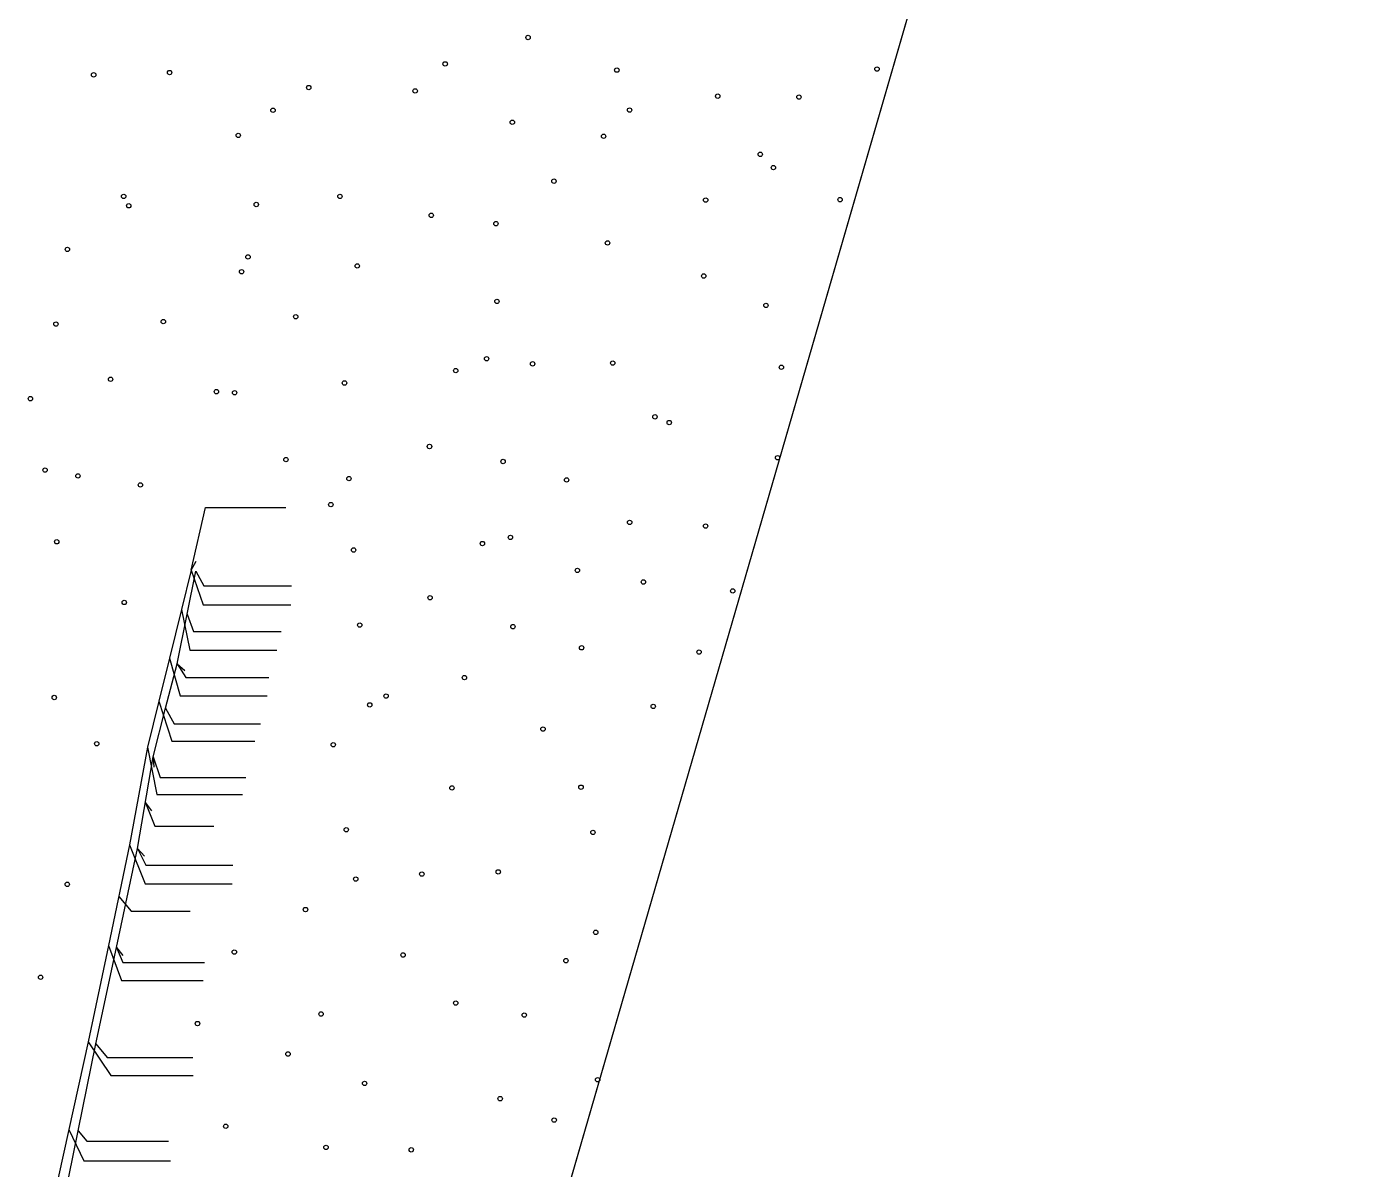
# Model space of a CAD drawing. Header units: metres. Extents: x 3206 to 3701, y 9896 to 11410.
# Drawn here: x 3406.1 to 3527.6, y 10523.4 to 10627.7 of the extents above; entities that cross this region are included whole.
import ezdxf

# ---------------------------------------------------------------- set-up
doc = ezdxf.new("R2010")
doc.units = ezdxf.units.M
for name, color, linetype in [('BOUNDARY', 7, 'Continuous'), ('ELECTR_CABLE', 7, 'Continuous'), ('GROUND', 7, 'Continuous')]:
    doc.layers.add(name, color=color, linetype=linetype)

# ---------------------------------------------------------------- blocks, each defined once
blk = doc.blocks.new('МОЖЖЕВЕЛЬНИК_СКАЛЬНЫЙ')
blk.add_circle((0, 0), 0.2)
blk = doc.blocks.new('БЕРЕЗА_ПОЛЕЗНАЯ')
blk.add_circle((0, 0), 0.2)
blk = doc.blocks.new('КЛЕН_САХАРИСТЫЙ')
blk.add_circle((0, 0), 0.2)
blk = doc.blocks.new('ЧЕРЕМУХА_ШУБЕРТ')
blk.add_circle((0, 0), 0.2)

msp = doc.modelspace()

# ---------------------------------------------------------------- linework, layer by layer
at = {"layer": 'BOUNDARY'}
msp.add_lwpolyline([(3253.02, 9915.67), (3233.6, 10020.11), (3233.04, 10027.23), (3225.68, 10139.96), (3262.08, 10325.26), (3335.84, 10689.44), (3351.1, 10763.68), (3367.77, 10831.23), (3377.81, 10869.11), (3520.39, 11207.45), (3551.17, 11273.83), (3554.01, 11279.37), (3611.72, 11390.17), (3639.44, 11373.13), (3680.64, 11298.58), (3281.25, 9920.2)], close=True, dxfattribs=at)
at = {"layer": 'ELECTR_CABLE'}
for points in [[(3421.13, 10578.07), (3422.42, 10583.79), (3429.75, 10583.79)], [(3421.13, 10578.07), (3420.25, 10574.5), (3419.15, 10570.03), (3418.18, 10566.13), (3417.14, 10561.91), (3415.5, 10552.99), (3413.58, 10543.81), (3411.73, 10535), (3409.96, 10526.99), (3408.06, 10518.44), (3407.54, 10515.72), (3407.1, 10513.42)], [(3407.91, 10513.24), (3408.43, 10515.54), (3409.06, 10518.32), (3410.81, 10526.89), (3412.43, 10534.83), (3414.3, 10543.63), (3416.21, 10552.66), (3417.66, 10561.02), (3418.79, 10565.47), (3419.85, 10569.54), (3420.76, 10574.05), (3421.55, 10577.98)], [(3421.13, 10578.07), (3421.57, 10578.89)], [(3421.13, 10578.07), (3422.22, 10574.92), (3430.22, 10574.92)], [(3421.55, 10577.98), (3422.28, 10576.66), (3430.27, 10576.66)], [(3420.25, 10574.5), (3420.99, 10570.77), (3428.94, 10570.77)], [(3420.76, 10574.05), (3421.33, 10572.48), (3429.33, 10572.48)], [(3419.15, 10570.03), (3420.12, 10566.61), (3428.06, 10566.61)], [(3419.85, 10569.54), (3420.62, 10568.29), (3428.22, 10568.29)], [(3419.85, 10569.54), (3420.53, 10568.91)], [(3418.18, 10566.13), (3419.37, 10562.45), (3426.92, 10562.45)], [(3418.79, 10565.47), (3419.58, 10564.06), (3427.45, 10564.06)], [(3417.14, 10561.91), (3417.98, 10557.58), (3425.81, 10557.58)], [(3417.66, 10561.02), (3418.3, 10559.15), (3426.12, 10559.15)], [(3417.66, 10561.02), (3417.72, 10560.09)], [(3416.94, 10556.84), (3417.79, 10554.71), (3423.19, 10554.71)], [(3416.94, 10556.84), (3417.51, 10556.1)], [(3415.5, 10552.99), (3416.91, 10549.45), (3424.86, 10549.45)], [(3416.21, 10552.66), (3416.99, 10551.13), (3424.91, 10551.13)], [(3416.21, 10552.66), (3416.85, 10551.97)], [(3414.51, 10548.28), (3415.63, 10546.94), (3421.02, 10546.94)], [(3413.58, 10543.81), (3414.75, 10540.61), (3422.23, 10540.61)], [(3414.3, 10543.63), (3414.88, 10542.25), (3422.35, 10542.25)], [(3414.3, 10543.63), (3414.88, 10542.9)], [(3411.73, 10535), (3413.78, 10531.95), (3421.3, 10531.95)], [(3412.43, 10534.83), (3413.46, 10533.59), (3421.28, 10533.59)], [(3409.96, 10526.99), (3411.33, 10524.13), (3419.24, 10524.13)], [(3410.81, 10526.89), (3411.59, 10525.95), (3419.06, 10525.95)]]:
    msp.add_lwpolyline(points, dxfattribs=at)
at = {"layer": 'GROUND'}
msp.add_lwpolyline([(3526.19, 10765.54), (3450.38, 10503.93), (3379.84, 10518.56), (3379.47, 10516.74), (3357.95, 10521.22), (3367.19, 10565.54), (3348.23, 10569.49), (3338.74, 10524.03), (3338.99, 10523.97), (3332.93, 10494.81), (3375.38, 10485.97), (3376.92, 10493.36), (3392.12, 10490.21), (3391.94, 10483.6), (3428.92, 10482.58), (3443.33, 10479.59), (3375.39, 10245.13)], dxfattribs=at)

# ---------------------------------------------------------------- block references
at = {"layer": 'BUSH'}
for p in [(3451.88, 10626.72), (3459.98, 10623.74), (3483.73, 10623.84), (3412.22, 10623.31), (3419.15, 10623.52), (3431.85, 10622.15), (3441.57, 10621.84), (3469.19, 10621.36), (3476.6, 10621.28), (3450.44, 10618.98), (3425.42, 10617.78), (3458.77, 10617.7), (3473.07, 10616.05), (3454.24, 10613.6), (3434.7, 10612.21), (3468.09, 10611.87), (3480.36, 10611.91), (3415.42, 10611.35), (3427.06, 10611.47), (3443.04, 10610.48), (3459.13, 10607.96), (3409.82, 10607.37), (3436.28, 10605.86), (3425.72, 10605.33), (3467.91, 10604.94), (3449.03, 10602.62), (3473.59, 10602.26), (3418.58, 10600.78), (3430.67, 10601.22), (3408.77, 10600.55), (3459.61, 10596.99), (3445.27, 10596.3), (3452.29, 10596.92), (3413.76, 10595.51), (3435.12, 10595.17), (3406.45, 10593.74), (3423.43, 10594.38), (3464.76, 10591.56), (3442.88, 10589.37), (3407.78, 10587.22), (3429.77, 10588.18), (3449.59, 10588), (3474.65, 10588.35), (3435.52, 10586.44), (3455.39, 10586.32), (3416.49, 10585.86), (3461.15, 10582.44), (3468.08, 10582.11), (3408.85, 10580.67), (3450.27, 10581.07), (3435.95, 10579.92), (3456.38, 10578.06), (3415.01, 10575.13), (3442.93, 10575.56), (3470.56, 10576.18), (3436.51, 10573.07), (3450.49, 10572.92), (3456.76, 10570.99), (3467.49, 10570.6), (3446.07, 10568.27), (3438.92, 10566.58), (3408.62, 10566.45), (3463.3, 10565.64), (3453.24, 10563.57), (3434.09, 10562.14), (3444.93, 10558.19), (3435.28, 10554.38), (3457.8, 10554.13), (3442.18, 10550.33), (3449.15, 10550.53), (3409.81, 10549.39), (3431.56, 10547.09), (3425.06, 10543.21), (3440.47, 10542.94), (3455.33, 10542.42), (3407.38, 10540.91), (3432.98, 10537.55), (3445.27, 10538.55), (3451.53, 10537.45), (3421.7, 10536.68), (3458.23, 10531.55), (3436.95, 10531.21), (3449.33, 10529.82), (3424.28, 10527.3), (3433.43, 10525.37), (3441.21, 10525.15)]:
    msp.add_blockref('МОЖЖЕВЕЛЬНИК_СКАЛЬНЫЙ', p, dxfattribs=at)
at = {"layer": 'TREE'}
for name, p in [('БЕРЕЗА_ПОЛЕЗНАЯ', (3444.31, 10624.31)), ('БЕРЕЗА_ПОЛЕЗНАЯ', (3428.59, 10620.07)), ('КЛЕН_САХАРИСТЫЙ', (3461.14, 10620.09)), ('КЛЕН_САХАРИСТЫЙ', (3474.27, 10614.84)), ('КЛЕН_САХАРИСТЫЙ', (3414.96, 10612.21)), ('БЕРЕЗА_ПОЛЕЗНАЯ', (3448.94, 10609.72)), ('ЧЕРЕМУХА_ШУБЕРТ', (3426.31, 10606.68)), ('КЛЕН_САХАРИСТЫЙ', (3448.09, 10597.39)), ('ЧЕРЕМУХА_ШУБЕРТ', (3475, 10596.61)), ('БЕРЕЗА_ПОЛЕЗНАЯ', (3425.09, 10594.28)), ('БЕРЕЗА_ПОЛЕЗНАЯ', (3463.46, 10592.08)), ('ЧЕРЕМУХА_ШУБЕРТ', (3410.78, 10586.68)), ('КЛЕН_САХАРИСТЫЙ', (3433.87, 10584.07)), ('ЧЕРЕМУХА_ШУБЕРТ', (3447.71, 10580.51)), ('БЕРЕЗА_ПОЛЕЗНАЯ', (3462.41, 10577)), ('ЧЕРЕМУХА_ШУБЕРТ', (3437.42, 10565.78)), ('ЧЕРЕМУХА_ШУБЕРТ', (3412.5, 10562.23)), ('КЛЕН_САХАРИСТЫЙ', (3456.71, 10558.26)), ('КЛЕН_САХАРИСТЫЙ', (3436.15, 10549.87)), ('БЕРЕЗА_ПОЛЕЗНАЯ', (3458.06, 10545.01)), ('КЛЕН_САХАРИСТЫЙ', (3429.96, 10533.9)), ('КЛЕН_САХАРИСТЫЙ', (3454.26, 10527.87))]:
    msp.add_blockref(name, p, dxfattribs=at)

doc.saveas('drawing.dxf')
